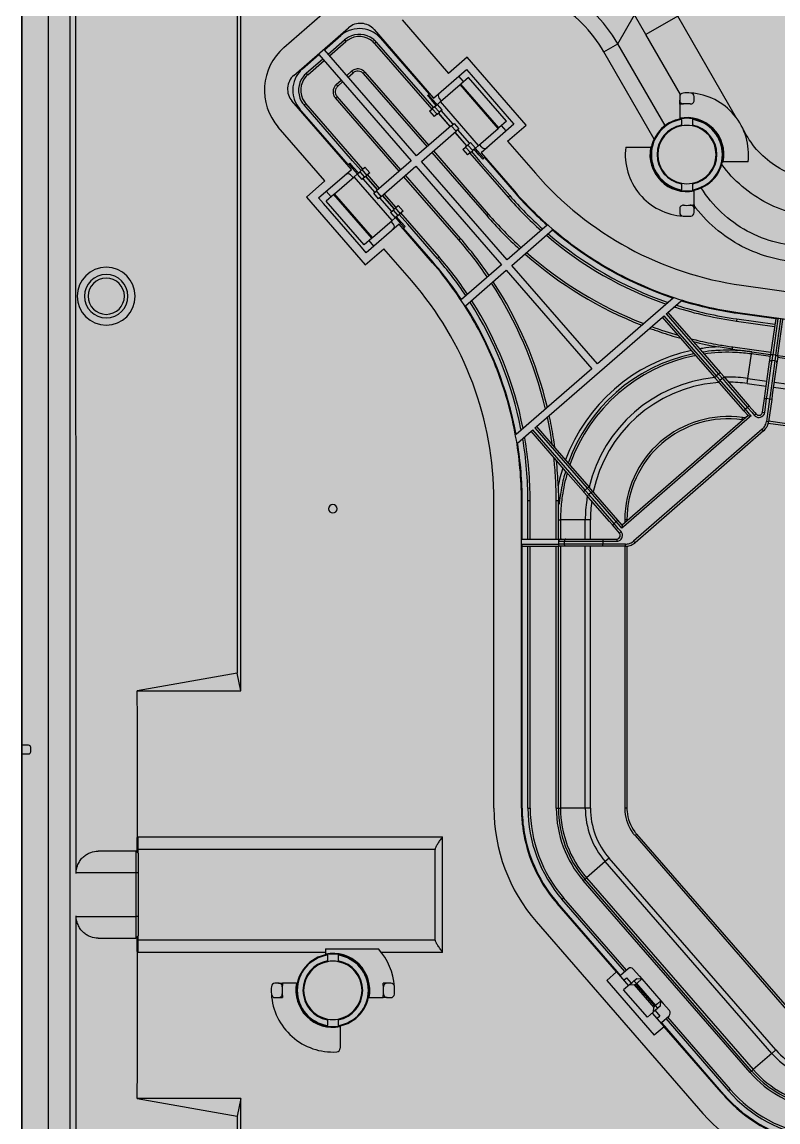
# Model space of a CAD drawing. Header units: millimetres. Extents: x -1070 to 42146, y 1440 to 12921.
# Drawn here: x 660.6 to 764.9, y 2845.2 to 2996.9 of the extents above; entities that cross this region are included whole.
import ezdxf

# ---------------------------------------------------------------- set-up
doc = ezdxf.new("R2010")
doc.units = ezdxf.units.MM
doc.layers.add('n', color=7, linetype='Continuous')

msp = doc.modelspace()

# ---------------------------------------------------------------- hatches: boundary and pattern name
at = {"lineweight": -3}
h = msp.add_hatch(color=256, dxfattribs=at)
h.dxf.hatch_style = 1
h.paths.add_polyline_path([(660.622, 3021.661), (660.622, 2771.641), (910.622, 2771.641), (910.622, 3021.661)])

# ---------------------------------------------------------------- linework, layer by layer
at = {"color": 1, "lineweight": -3}
msp.add_line((660.622, 3021.661), (660.622, 2771.661), dxfattribs=at)
msp.add_lwpolyline([(660.622, 3521.435), (1160.422, 3521.435), (1160.422, 2771.638), (660.622, 2771.641)], close=True, dxfattribs=at)
at = {"layer": 'n', "color": 7, "linetype": 'Continuous', "lineweight": -3, "true_color": 0xffffff}
for p, q in [((660.622, 2897.141), (660.622, 3020.291)), ((664.269, 2774.141), (664.269, 3020.041)), ((667.269, 2774.141), (667.269, 3020.041)), ((690.301, 3011.657), (690.302, 2907.084)), ((668.087, 2879.472), (668.022, 3004.265)), ((690.783, 2904.653), (690.783, 3002.164)), ((696.74, 2993.338), (702.022, 2997.93)), ((713.026, 2997.161), (719.456, 2989.765)), ((742.78, 2993.857), (745.085, 2997.849)), ((746.657, 2995.127), (745.085, 2997.85)), ((751.045, 2997.674), (746.659, 2995.125)), ((759.166, 2983.608), (751.047, 2997.671)), ((698.1, 2989.486), (705.648, 2996.047)), ((709.175, 2995.8), (717.375, 2986.366)), ((702.317, 2993.019), (704.581, 2994.987)), ((702.842, 2992.415), (705.106, 2994.383)), ((703.039, 2992.189), (705.303, 2994.157)), ((705.106, 2994.383), (705.303, 2994.157)), ((709.479, 2994.077), (709.253, 2993.881)), ((709.253, 2993.881), (717.126, 2984.824)), ((709.479, 2994.077), (716.171, 2986.379)), ((710.083, 2994.602), (716.775, 2986.904)), ((740.856, 2992.746), (742.78, 2993.857)), ((749.303, 2982.559), (742.78, 2993.857)), ((751.427, 2986.867), (746.658, 2995.128)), ((699.298, 2990.395), (701.562, 2992.363)), ((701.562, 2992.363), (714.29, 2977.721)), ((715.045, 2978.377), (702.317, 2993.019)), ((747.802, 2980.715), (740.856, 2992.746)), ((699.823, 2989.791), (702.087, 2991.759)), ((700.02, 2989.564), (702.284, 2991.533)), ((722.022, 2991.995), (719.456, 2989.765)), ((730.157, 2982.637), (722.022, 2991.995)), ((699.823, 2989.791), (700.02, 2989.564)), ((705.4, 2989.472), (706.08, 2990.062)), ((705.597, 2989.245), (706.277, 2989.836)), ((706.08, 2990.062), (706.277, 2989.836)), ((707.914, 2989.934), (707.687, 2989.737)), ((707.687, 2989.737), (716.478, 2979.624)), ((707.914, 2989.934), (716.705, 2979.821)), ((717.375, 2986.366), (721.904, 2990.302)), ((721.503, 2988.629), (720.847, 2989.384)), ((721.904, 2990.302), (722.56, 2989.548)), ((722.56, 2989.548), (727.808, 2983.51)), ((703.967, 2988.225), (704.646, 2988.816)), ((703.967, 2988.225), (704.163, 2987.999)), ((704.163, 2987.999), (704.843, 2988.589)), ((718.326, 2985.867), (721.032, 2988.219)), ((721.032, 2988.219), (721.118, 2988.295)), ((726.28, 2982.182), (721.032, 2988.219)), ((722.182, 2989.22), (721.118, 2988.295)), ((726.366, 2982.257), (721.118, 2988.295)), ((727.431, 2983.182), (722.182, 2989.22)), ((703.838, 2986.391), (704.065, 2986.588)), ((712.629, 2976.278), (703.838, 2986.391)), ((712.856, 2976.475), (704.065, 2986.588)), ((716.171, 2986.379), (717.352, 2985.021)), ((716.55, 2986.708), (716.68, 2986.821)), ((717.075, 2986.105), (716.55, 2986.708)), ((716.68, 2986.821), (716.775, 2986.904)), ((717.204, 2986.218), (716.68, 2986.821)), ((718.469, 2985.992), (718.141, 2986.369)), ((751.318, 2986.556), (751.318, 2986.055)), ((753.318, 2986.055), (753.318, 2986.556)), ((706.055, 2976.525), (697.854, 2985.959)), ((705.605, 2977.195), (698.913, 2984.893)), ((699.517, 2985.417), (699.744, 2985.614)), ((706.209, 2977.719), (699.517, 2985.417)), ((707.616, 2976.558), (699.744, 2985.614)), ((716.824, 2984.562), (717.201, 2984.89)), ((717.731, 2985.35), (717.075, 2986.105)), ((717.527, 2985.173), (717.201, 2984.89)), ((717.201, 2984.89), (717.857, 2984.135)), ((717.86, 2985.463), (717.204, 2986.218)), ((717.527, 2985.173), (717.888, 2985.486)), ((718.183, 2984.418), (717.527, 2985.173)), ((717.888, 2985.486), (717.901, 2985.498)), ((717.901, 2985.498), (718.326, 2985.867)), ((718.557, 2984.743), (717.901, 2985.498)), ((718.557, 2984.743), (718.183, 2984.418)), ((723.574, 2979.829), (718.326, 2985.867)), ((751.318, 2985.5), (751.318, 2986.055)), ((751.318, 2985.5), (751.318, 2983.573)), ((716.824, 2984.562), (717.48, 2983.807)), ((717.857, 2984.135), (717.48, 2983.807)), ((717.857, 2984.135), (718.183, 2984.418)), ((718.008, 2984.266), (719.648, 2982.379)), ((719.693, 2982.418), (718.053, 2984.305)), ((720.068, 2982.744), (718.427, 2984.631)), ((727.808, 2983.51), (728.464, 2982.755)), ((751.318, 2983.573), (751.318, 2983.47)), ((751.568, 2983.414), (751.568, 2983.515)), ((751.568, 2983.414), (751.568, 2982.628)), ((753.068, 2983.515), (753.068, 2983.414)), ((753.068, 2983.414), (753.068, 2982.628)), ((753.318, 2983.47), (753.318, 2983.573)), ((753.398, 2983.453), (753.326, 2983.577)), ((702.399, 2974.938), (695.97, 2982.334)), ((719.823, 2982.531), (715.045, 2978.377)), ((715.701, 2977.623), (720.479, 2981.776)), ((719.823, 2982.531), (720.197, 2982.857)), ((719.823, 2982.531), (720.479, 2981.776)), ((720.197, 2982.857), (720.853, 2982.102)), ((720.853, 2982.102), (720.479, 2981.776)), ((722.364, 2980.102), (720.724, 2981.989)), ((723.574, 2979.829), (726.28, 2982.182)), ((728.464, 2982.755), (723.936, 2978.819)), ((726.28, 2982.182), (726.366, 2982.257)), ((727.431, 2983.182), (726.366, 2982.257)), ((727.407, 2981.837), (726.751, 2982.592)), ((727.591, 2980.406), (730.157, 2982.637)), ((751.568, 2982.628), (751.568, 2982.527)), ((753.068, 2982.527), (753.068, 2982.628)), ((760.489, 2981.316), (760.103, 2981.984)), ((720.304, 2981.625), (721.944, 2979.738)), ((721.989, 2979.777), (720.349, 2981.664)), ((722.119, 2979.89), (722.494, 2980.215)), ((723.15, 2979.46), (722.494, 2980.215)), ((727.591, 2980.406), (731.422, 2975.999)), ((760.489, 2981.316), (760.384, 2981.254)), ((717.135, 2978.869), (724.705, 2970.16)), ((717.361, 2979.066), (724.931, 2970.357)), ((721.416, 2979.279), (721.794, 2979.607)), ((721.416, 2979.279), (722.072, 2978.524)), ((722.119, 2979.89), (721.794, 2979.607)), ((721.794, 2979.607), (722.45, 2978.852)), ((722.45, 2978.852), (722.072, 2978.524)), ((722.775, 2979.135), (722.119, 2979.89)), ((722.374, 2978.786), (727.648, 2972.719)), ((722.45, 2978.852), (722.775, 2979.135)), ((722.601, 2978.983), (723.781, 2977.625)), ((722.838, 2979.19), (722.775, 2979.135)), ((723.15, 2979.46), (722.838, 2979.19)), ((723.635, 2978.558), (722.979, 2979.312)), ((723.109, 2979.425), (723.765, 2978.67)), ((723.15, 2979.46), (723.574, 2979.829)), ((724.045, 2979.577), (723.717, 2979.954)), ((723.765, 2978.67), (724.29, 2978.067)), ((723.936, 2978.819), (728.554, 2973.506)), ((743.877, 2979.572), (747.317, 2979.572)), ((747.42, 2979.572), (747.317, 2979.572)), ((757.319, 2979.572), (757.216, 2979.572)), ((705.605, 2977.195), (705.701, 2977.277)), ((705.701, 2977.277), (705.83, 2977.39)), ((706.225, 2976.674), (705.701, 2977.277)), ((706.355, 2976.786), (705.83, 2977.39)), ((707.39, 2976.361), (706.209, 2977.719)), ((714.29, 2977.721), (709.512, 2973.568)), ((727.51, 2964.038), (715.701, 2977.623)), ((724.16, 2977.954), (723.635, 2978.558)), ((723.781, 2977.625), (727.875, 2972.916)), ((724.29, 2978.067), (724.16, 2977.954)), ((724.385, 2978.15), (724.29, 2978.067)), ((724.385, 2978.15), (728.478, 2973.441)), ((747.317, 2977.572), (747.42, 2977.572)), ((757.216, 2977.572), (757.319, 2977.572)), ((760.759, 2977.572), (757.319, 2977.572)), ((701.526, 2972.589), (706.055, 2976.525)), ((706.273, 2975.39), (705.945, 2975.767)), ((706.881, 2975.919), (706.225, 2976.674)), ((707.011, 2976.032), (706.355, 2976.786)), ((706.416, 2975.515), (706.841, 2975.884)), ((706.841, 2975.884), (707.152, 2976.155)), ((706.841, 2975.884), (707.497, 2975.129)), ((707.152, 2976.155), (707.215, 2976.209)), ((707.541, 2976.492), (707.215, 2976.209)), ((707.215, 2976.209), (707.871, 2975.454)), ((707.541, 2976.492), (707.918, 2976.82)), ((708.197, 2975.737), (707.541, 2976.492)), ((707.871, 2975.454), (708.197, 2975.737)), ((708.574, 2976.065), (707.918, 2976.82)), ((708.574, 2976.065), (708.197, 2975.737)), ((709.913, 2973.916), (708.272, 2975.803)), ((710.168, 2972.813), (714.946, 2976.967)), ((721.082, 2967.011), (713.512, 2975.72)), ((714.946, 2976.967), (726.755, 2963.382)), ((702.399, 2974.938), (699.833, 2972.707)), ((703.71, 2973.162), (706.416, 2975.515)), ((711.665, 2969.477), (706.416, 2975.515)), ((707.871, 2975.454), (707.497, 2975.129)), ((707.627, 2975.242), (709.267, 2973.355)), ((708.001, 2975.567), (709.641, 2973.68)), ((709.686, 2973.719), (708.046, 2975.606)), ((720.856, 2966.815), (713.286, 2975.523)), ((751.568, 2974.617), (751.568, 2974.516)), ((751.568, 2974.516), (751.568, 2973.73)), ((753.068, 2974.516), (753.068, 2974.617)), ((753.068, 2974.516), (753.068, 2973.73)), ((699.833, 2972.707), (707.969, 2963.349)), ((703.624, 2973.087), (702.56, 2972.162)), ((703.239, 2972.753), (702.583, 2973.507)), ((703.624, 2973.087), (703.71, 2973.162)), ((708.872, 2967.05), (703.624, 2973.087)), ((708.959, 2967.125), (703.71, 2973.162)), ((709.137, 2973.242), (709.512, 2973.568)), ((709.793, 2972.487), (709.137, 2973.242)), ((710.168, 2972.813), (709.512, 2973.568)), ((710.168, 2972.813), (709.793, 2972.487)), ((709.923, 2972.6), (711.563, 2970.713)), ((710.297, 2972.926), (711.938, 2971.039)), ((711.982, 2971.078), (710.342, 2972.965)), ((712.209, 2971.275), (710.569, 2973.161)), ((727.875, 2972.916), (727.648, 2972.719)), ((751.318, 2973.674), (751.318, 2973.571)), ((751.568, 2973.629), (751.568, 2973.73)), ((753.068, 2973.73), (753.068, 2973.629)), ((753.318, 2973.571), (753.318, 2973.674)), ((753.318, 2971.644), (753.318, 2973.571)), ((702.182, 2971.834), (701.526, 2972.589)), ((707.431, 2965.796), (702.182, 2971.834)), ((707.808, 2966.124), (702.56, 2972.162)), ((712.133, 2971.209), (711.808, 2970.926)), ((712.133, 2971.209), (712.511, 2971.537)), ((712.789, 2970.454), (712.133, 2971.209)), ((713.167, 2970.782), (712.511, 2971.537)), ((751.318, 2971.089), (751.318, 2970.588)), ((753.318, 2971.644), (753.318, 2971.089)), ((753.318, 2970.588), (753.318, 2971.089)), ((711.433, 2970.601), (711.808, 2970.926)), ((711.433, 2970.601), (712.089, 2969.846)), ((711.665, 2969.477), (712.089, 2969.846)), ((711.808, 2970.926), (712.464, 2970.171)), ((712.103, 2969.858), (712.089, 2969.846)), ((712.464, 2970.171), (712.103, 2969.858)), ((712.13, 2969.881), (712.786, 2969.127)), ((712.916, 2969.239), (712.26, 2969.994)), ((712.464, 2970.171), (712.789, 2970.454)), ((713.819, 2968.965), (712.638, 2970.323)), ((713.167, 2970.782), (712.789, 2970.454)), ((718.139, 2964.453), (712.865, 2970.52)), ((724.931, 2970.357), (724.705, 2970.16)), ((712.615, 2968.978), (708.087, 2965.042)), ((708.959, 2967.125), (711.665, 2969.477)), ((711.85, 2968.975), (711.522, 2969.352)), ((717.233, 2963.665), (712.615, 2968.978)), ((712.786, 2969.127), (713.311, 2968.523)), ((713.441, 2968.636), (712.916, 2969.239)), ((713.311, 2968.523), (713.216, 2968.44)), ((717.309, 2963.731), (713.216, 2968.44)), ((713.441, 2968.636), (713.311, 2968.523)), ((717.913, 2964.256), (713.819, 2968.965)), ((733.033, 2968.839), (727.51, 2964.038)), ((728.166, 2963.283), (733.795, 2968.177)), ((708.872, 2967.05), (707.808, 2966.124)), ((709.144, 2965.96), (708.487, 2966.715)), ((708.872, 2967.05), (708.959, 2967.125)), ((720.856, 2966.815), (721.082, 2967.011)), ((708.087, 2965.042), (707.431, 2965.796)), ((707.969, 2963.349), (710.535, 2965.579)), ((714.365, 2961.172), (710.535, 2965.579)), ((717.913, 2964.256), (718.139, 2964.453)), ((726.755, 2963.382), (721.232, 2958.581)), ((721.782, 2957.734), (727.411, 2962.627)), ((727.411, 2962.627), (739.22, 2949.042)), ((739.975, 2949.698), (728.166, 2963.283)), ((759.86, 2960.559), (801.866, 2954.655)), ((750.429, 2958.786), (739.975, 2949.698)), ((749.687, 2956.816), (751.542, 2958.429)), ((731.574, 2941.071), (748.933, 2956.16)), ((748.933, 2956.16), (749.159, 2956.357)), ((751.472, 2953.239), (748.933, 2956.16)), ((756.376, 2948.055), (749.159, 2956.357)), ((749.461, 2956.62), (749.687, 2956.816)), ((749.461, 2956.62), (756.678, 2948.318)), ((749.687, 2956.816), (753.188, 2952.79)), ((759.317, 2956.697), (764.562, 2955.96)), ((759.331, 2956.796), (801.337, 2950.892)), ((764.562, 2955.96), (763.866, 2951.008)), ((764.859, 2955.918), (764.163, 2950.967)), ((764.562, 2955.96), (764.859, 2955.918)), ((759.206, 2955.905), (759.164, 2955.608)), ((759.164, 2955.608), (764.409, 2954.87)), ((759.206, 2955.905), (764.45, 2955.168)), ((764.559, 2950.911), (765.255, 2955.862)), ((764.856, 2950.869), (765.552, 2955.821)), ((753.307, 2951.128), (751.472, 2953.239)), ((753.188, 2952.79), (754.454, 2951.333)), ((758.621, 2951.746), (756.624, 2952.064)), ((758.621, 2951.746), (758.663, 2952.043)), ((758.621, 2951.746), (761.254, 2951.375)), ((758.663, 2952.043), (763.908, 2951.306)), ((761.254, 2951.375), (761.214, 2951.085)), ((761.254, 2951.375), (763.866, 2951.008)), ((756.149, 2947.859), (753.307, 2951.128)), ((754.454, 2951.333), (756.904, 2948.515)), ((760.739, 2947.704), (761.214, 2951.085)), ((763.825, 2950.718), (761.214, 2951.085)), ((763.016, 2944.961), (763.725, 2950.003)), ((763.725, 2950.003), (763.754, 2950.213)), ((763.754, 2950.213), (763.849, 2950.885)), ((763.866, 2951.008), (763.849, 2950.885)), ((763.949, 2949.441), (764.022, 2949.961)), ((764.022, 2949.961), (764.051, 2950.171)), ((764.051, 2950.171), (764.146, 2950.844)), ((764.447, 2950.116), (764.051, 2950.171)), ((764.715, 2949.864), (764.094, 2945.449)), ((764.146, 2950.844), (764.163, 2950.967)), ((764.559, 2950.911), (764.163, 2950.967)), ((764.418, 2949.905), (764.345, 2949.385)), ((764.447, 2950.116), (764.418, 2949.905)), ((764.542, 2950.788), (764.447, 2950.116)), ((764.559, 2950.911), (764.542, 2950.788)), ((764.744, 2950.074), (764.715, 2949.864)), ((764.839, 2950.746), (764.744, 2950.074)), ((800.587, 2945.552), (764.815, 2950.579)), ((764.839, 2950.746), (764.856, 2950.869)), ((764.856, 2950.869), (800.628, 2945.842)), ((739.22, 2949.042), (728.766, 2939.955)), ((756.904, 2948.515), (756.986, 2948.421)), ((756.986, 2948.421), (757.431, 2947.908)), ((763.381, 2945.405), (763.949, 2949.441)), ((764.345, 2949.385), (763.778, 2945.35)), ((756.231, 2947.765), (756.149, 2947.859)), ((756.676, 2947.252), (756.231, 2947.765)), ((756.678, 2948.318), (756.376, 2948.055)), ((756.457, 2947.962), (756.376, 2948.055)), ((756.903, 2947.449), (756.457, 2947.962)), ((756.815, 2947.092), (756.676, 2947.252)), ((756.678, 2948.318), (756.759, 2948.224)), ((756.759, 2948.224), (757.205, 2947.712)), ((759.74, 2943.727), (756.815, 2947.092)), ((757.205, 2947.712), (756.903, 2947.449)), ((757.042, 2947.289), (756.903, 2947.449)), ((757.138, 2947.179), (757.042, 2947.289)), ((757.387, 2946.892), (757.138, 2947.179)), ((757.205, 2947.712), (757.344, 2947.551)), ((757.344, 2947.551), (757.44, 2947.441)), ((760.06, 2943.817), (757.387, 2946.892)), ((757.431, 2947.908), (757.57, 2947.748)), ((757.44, 2947.441), (757.689, 2947.155)), ((757.57, 2947.748), (760.91, 2943.906)), ((757.689, 2947.155), (760.362, 2944.079)), ((760.64, 2947.004), (760.739, 2947.704)), ((760.64, 2947.004), (763.252, 2946.637)), ((760.739, 2947.704), (763.35, 2947.337)), ((764.34, 2947.198), (800.112, 2942.171)), ((763.313, 2944.92), (763.381, 2945.405)), ((763.778, 2945.35), (763.709, 2944.864)), ((764.094, 2945.449), (764.006, 2944.822)), ((764.242, 2946.498), (800.013, 2941.471)), ((760.382, 2943.447), (760.06, 2943.817)), ((760.362, 2944.079), (760.684, 2943.709)), ((760.91, 2943.906), (760.684, 2943.709)), ((760.91, 2943.906), (761.693, 2943.005)), ((762.748, 2943.054), (763.016, 2944.961)), ((763.016, 2944.961), (763.313, 2944.92)), ((763.045, 2943.012), (763.313, 2944.92)), ((763.709, 2944.864), (763.272, 2941.75)), ((763.709, 2944.864), (763.313, 2944.92)), ((764.006, 2944.822), (763.569, 2941.708)), ((764.006, 2944.822), (763.709, 2944.864)), ((760.742, 2942.576), (743.383, 2927.486)), ((760.939, 2942.349), (743.58, 2927.26)), ((760.156, 2943.25), (759.74, 2943.727)), ((759.939, 2942.017), (759.98, 2942.31)), ((759.98, 2942.31), (759.981, 2942.314)), ((760.169, 2942.288), (759.981, 2942.314)), ((760.156, 2943.25), (760.382, 2943.447)), ((760.742, 2942.576), (760.156, 2943.25)), ((760.236, 2942.279), (760.169, 2942.288)), ((760.377, 2942.259), (760.236, 2942.279)), ((760.684, 2943.709), (760.382, 2943.447)), ((760.968, 2942.772), (760.382, 2943.447)), ((760.684, 2943.709), (761.27, 2943.035)), ((760.742, 2942.576), (761.165, 2942.546)), ((761.165, 2942.546), (760.939, 2942.349)), ((761.165, 2942.546), (760.968, 2942.772)), ((761.27, 2943.035), (761.649, 2942.599)), ((761.876, 2942.796), (761.649, 2942.599)), ((761.693, 2943.005), (761.876, 2942.796)), ((762.748, 2943.054), (763.045, 2943.012)), ((731.348, 2940.874), (731.574, 2941.071)), ((731.348, 2940.874), (738.565, 2932.572)), ((731.574, 2941.071), (734.114, 2938.15)), ((760.077, 2941.998), (759.939, 2942.017)), ((763.569, 2941.708), (763.272, 2941.75)), ((799.312, 2936.484), (763.531, 2941.513)), ((799.354, 2936.781), (763.583, 2941.808)), ((728.965, 2938.802), (730.82, 2940.415)), ((730.82, 2940.415), (731.046, 2940.612)), ((734.32, 2936.388), (730.82, 2940.415)), ((738.263, 2932.31), (731.046, 2940.612)), ((762.703, 2940.703), (744.964, 2925.283)), ((762.9, 2940.477), (745.161, 2925.057)), ((762.9, 2940.477), (762.703, 2940.703)), ((734.114, 2938.15), (735.949, 2936.039)), ((735.586, 2934.932), (734.32, 2936.388)), ((738.036, 2932.113), (735.586, 2934.932)), ((735.949, 2936.039), (738.791, 2932.769)), ((734.561, 2932.884), (734.598, 2930.863)), ((738.118, 2932.019), (738.036, 2932.113)), ((738.563, 2931.507), (738.118, 2932.019)), ((738.565, 2932.572), (738.263, 2932.31)), ((738.344, 2932.216), (738.263, 2932.31)), ((738.79, 2931.704), (738.344, 2932.216)), ((738.646, 2932.479), (738.565, 2932.572)), ((739.092, 2931.966), (738.646, 2932.479)), ((739.092, 2931.966), (738.79, 2931.704)), ((738.929, 2931.544), (738.79, 2931.704)), ((738.791, 2932.769), (738.873, 2932.675)), ((739.318, 2932.163), (738.873, 2932.675)), ((739.231, 2931.806), (739.092, 2931.966)), ((739.327, 2931.696), (739.231, 2931.806)), ((739.457, 2932.003), (739.318, 2932.163)), ((739.575, 2931.409), (739.327, 2931.696)), ((742.797, 2928.161), (739.457, 2932.003)), ((725.698, 2888.443), (725.698, 2930.863)), ((729.498, 2888.443), (729.498, 2930.863)), ((729.598, 2925.566), (729.598, 2930.863)), ((730.398, 2925.566), (730.398, 2930.863)), ((730.398, 2930.863), (730.698, 2930.863)), ((730.698, 2925.566), (730.698, 2930.863)), ((734.298, 2930.863), (734.598, 2930.863)), ((734.298, 2925.566), (734.298, 2930.863)), ((734.598, 2928.203), (734.598, 2930.863)), ((738.702, 2931.347), (738.563, 2931.507)), ((741.627, 2927.982), (738.702, 2931.347)), ((739.025, 2931.433), (738.929, 2931.544)), ((739.274, 2931.147), (739.025, 2931.433)), ((741.947, 2928.071), (739.274, 2931.147)), ((742.249, 2928.334), (739.575, 2931.409)), ((734.598, 2925.566), (734.598, 2928.203)), ((734.598, 2928.203), (734.891, 2928.203)), ((738.305, 2928.203), (734.891, 2928.203)), ((734.891, 2928.203), (734.891, 2925.566)), ((739.012, 2928.203), (738.305, 2928.203)), ((738.305, 2925.566), (738.305, 2928.203)), ((739.012, 2925.566), (739.012, 2928.203)), ((742.043, 2927.504), (741.627, 2927.982)), ((742.269, 2927.701), (741.947, 2928.071)), ((742.043, 2927.504), (742.269, 2927.701)), ((742.826, 2926.604), (742.043, 2927.504)), ((742.571, 2927.964), (742.249, 2928.334)), ((742.571, 2927.964), (742.269, 2927.701)), ((742.855, 2927.027), (742.269, 2927.701)), ((742.571, 2927.964), (742.797, 2928.161)), ((743.157, 2927.289), (742.571, 2927.964)), ((743.383, 2927.486), (742.797, 2928.161)), ((743.354, 2927.063), (743.157, 2927.289)), ((743.383, 2927.486), (743.354, 2927.063)), ((743.58, 2927.26), (743.354, 2927.063)), ((743.748, 2928.203), (743.748, 2928.013)), ((743.752, 2928.203), (743.748, 2928.203)), ((743.748, 2928.013), (743.748, 2927.945)), ((743.748, 2927.945), (743.748, 2927.803)), ((743.818, 2928.203), (743.752, 2928.203)), ((744.048, 2928.203), (743.818, 2928.203)), ((744.048, 2928.203), (744.048, 2928.064)), ((743.008, 2926.394), (742.826, 2926.604)), ((743.234, 2926.591), (742.855, 2927.027)), ((743.008, 2926.394), (743.234, 2926.591)), ((729.598, 2925.566), (730.398, 2925.566)), ((729.598, 2924.566), (729.598, 2924.866)), ((729.598, 2924.866), (734.598, 2924.866)), ((729.598, 2888.443), (729.598, 2924.566)), ((729.598, 2924.566), (734.598, 2924.566)), ((730.398, 2925.566), (734.598, 2925.566)), ((730.398, 2888.443), (730.398, 2924.566)), ((730.698, 2888.443), (730.698, 2924.566)), ((734.298, 2888.443), (734.298, 2924.566)), ((734.598, 2925.566), (735.022, 2925.566)), ((734.598, 2925.266), (735.022, 2925.266)), ((734.598, 2925.266), (734.598, 2924.866)), ((734.722, 2924.866), (734.598, 2924.866)), ((734.598, 2888.443), (734.598, 2924.566)), ((734.598, 2924.566), (734.722, 2924.566)), ((735.401, 2924.866), (734.722, 2924.866)), ((735.401, 2924.566), (734.722, 2924.566)), ((734.891, 2924.566), (734.891, 2888.443)), ((735.022, 2925.566), (735.401, 2925.566)), ((735.022, 2925.266), (735.401, 2925.266)), ((735.401, 2925.566), (735.613, 2925.566)), ((735.401, 2925.266), (735.401, 2924.866)), ((735.401, 2925.266), (735.759, 2925.266)), ((735.613, 2924.866), (735.401, 2924.866)), ((735.613, 2924.566), (735.401, 2924.566)), ((735.613, 2925.566), (740.072, 2925.566)), ((736.139, 2924.866), (735.613, 2924.866)), ((740.072, 2924.566), (735.613, 2924.566)), ((735.759, 2925.266), (736.139, 2925.266)), ((736.139, 2925.266), (740.214, 2925.266)), ((740.214, 2924.866), (736.139, 2924.866)), ((738.305, 2888.443), (738.305, 2924.566)), ((739.012, 2888.443), (739.012, 2924.566)), ((740.072, 2925.566), (740.704, 2925.566)), ((740.704, 2924.566), (740.072, 2924.566)), ((740.214, 2925.266), (740.704, 2925.266)), ((740.704, 2924.866), (740.214, 2924.866)), ((740.704, 2925.566), (742.63, 2925.566)), ((740.704, 2925.566), (740.704, 2925.266)), ((740.704, 2925.266), (742.63, 2925.266)), ((740.704, 2925.266), (740.704, 2924.866)), ((743.849, 2924.866), (740.704, 2924.866)), ((740.704, 2924.566), (740.704, 2924.866)), ((743.849, 2924.566), (740.704, 2924.566)), ((742.63, 2925.566), (742.63, 2925.266)), ((743.748, 2924.566), (743.748, 2888.443)), ((743.849, 2924.566), (743.849, 2924.866)), ((744.048, 2924.576), (744.048, 2888.443)), ((745.161, 2925.057), (744.964, 2925.283)), ((690.302, 2907.084), (676.518, 2904.653)), ((690.783, 2904.653), (690.302, 2907.084)), ((676.518, 2904.653), (690.783, 2904.653)), ((661.522, 2897.141), (660.622, 2897.141)), ((660.622, 2897.141), (660.622, 2895.941)), ((661.822, 2896.241), (661.822, 2896.841)), ((660.622, 2895.941), (661.522, 2895.941)), ((660.622, 2772.841), (660.622, 2895.941)), ((730.398, 2888.443), (730.698, 2888.443)), ((734.298, 2888.443), (734.598, 2888.443)), ((734.598, 2888.443), (734.891, 2888.443)), ((738.305, 2888.443), (734.891, 2888.443)), ((739.012, 2888.443), (738.305, 2888.443)), ((744.048, 2888.443), (743.748, 2888.443)), ((745.385, 2884.868), (745.158, 2884.671)), ((745.158, 2884.671), (768.15, 2858.222)), ((745.385, 2884.868), (768.376, 2858.419)), ((676.622, 2882.241), (676.622, 2884.508)), ((676.622, 2884.508), (718.622, 2884.508)), ((718.622, 2868.574), (718.622, 2884.508)), ((676.322, 2882.541), (671.118, 2882.541)), ((676.622, 2882.241), (676.322, 2882.541)), ((676.322, 2882.541), (676.322, 2879.541)), ((676.622, 2882.785), (717.622, 2882.785)), ((676.622, 2882.241), (676.622, 2879.541)), ((717.622, 2870.306), (717.622, 2882.776)), ((741.05, 2881.1), (738.474, 2878.86)), ((741.584, 2881.564), (741.05, 2881.1)), ((764.042, 2854.651), (741.05, 2881.1)), ((764.575, 2855.115), (741.584, 2881.564)), ((676.322, 2879.541), (668.077, 2879.541)), ((676.322, 2879.541), (676.322, 2873.541)), ((676.622, 2879.541), (676.322, 2879.541)), ((676.622, 2879.541), (676.622, 2873.541)), ((738.026, 2878.471), (738.253, 2878.668)), ((738.253, 2878.668), (738.474, 2878.86)), ((761.244, 2852.219), (738.253, 2878.668)), ((738.474, 2878.86), (761.465, 2852.411)), ((761.018, 2852.022), (738.026, 2878.471)), ((735.083, 2875.912), (735.309, 2876.109)), ((743.757, 2865.933), (735.083, 2875.912)), ((743.984, 2866.13), (735.309, 2876.109)), ((742.619, 2865.871), (734.404, 2875.322)), ((740.809, 2868.106), (734.479, 2875.388)), ((668.08, 2873.541), (676.322, 2873.541)), ((668.103, 2834.041), (668.09, 2873.595)), ((676.622, 2873.541), (676.322, 2873.541)), ((676.322, 2873.541), (676.322, 2870.541)), ((676.622, 2873.541), (676.622, 2870.841)), ((731.536, 2872.829), (754.527, 2846.38)), ((671.118, 2870.541), (676.322, 2870.541)), ((676.622, 2870.841), (676.322, 2870.541)), ((676.622, 2868.574), (676.622, 2870.841)), ((676.622, 2870.296), (717.622, 2870.296)), ((702.49, 2868.574), (676.622, 2868.574)), ((702.49, 2869.041), (709.793, 2869.041)), ((702.49, 2869.041), (702.49, 2868.339)), ((702.49, 2868.339), (702.49, 2868.236)), ((702.74, 2868.18), (702.74, 2868.281)), ((702.74, 2868.18), (702.74, 2867.394)), ((704.24, 2868.281), (704.24, 2868.18)), ((704.24, 2868.18), (704.24, 2867.394)), ((704.49, 2868.236), (704.49, 2868.339)), ((718.622, 2868.574), (710.186, 2868.574)), ((742.694, 2865.937), (740.809, 2868.106)), ((702.74, 2867.394), (702.74, 2867.292)), ((704.24, 2867.292), (704.24, 2867.394)), ((741.261, 2864.69), (742.619, 2865.871)), ((742.619, 2865.871), (744.259, 2863.984)), ((743.154, 2865.409), (742.694, 2865.937)), ((744.21, 2866.327), (743.154, 2865.409)), ((743.603, 2864.739), (743.98, 2865.067)), ((743.98, 2865.067), (744.637, 2864.312)), ((744.916, 2866.278), (745.769, 2865.297)), ((745.014, 2864.64), (745.391, 2864.969)), ((745.391, 2864.969), (746.097, 2864.919)), ((745.44, 2864.349), (746.097, 2864.919)), ((745.769, 2865.297), (746.097, 2864.919)), ((746.097, 2864.919), (748.721, 2861.9)), ((696.007, 2864.338), (695.506, 2864.338)), ((696.007, 2864.338), (696.562, 2864.338)), ((698.489, 2864.338), (696.562, 2864.338)), ((698.489, 2864.338), (698.592, 2864.338)), ((708.43, 2864.608), (708.326, 2864.608)), ((710.974, 2864.338), (710.419, 2864.338)), ((711.475, 2864.338), (710.974, 2864.338)), ((741.261, 2864.69), (747.821, 2857.143)), ((744.448, 2864.148), (743.58, 2863.394)), ((746.86, 2859.62), (743.58, 2863.394)), ((744.448, 2864.148), (744.759, 2864.419)), ((744.448, 2864.148), (745.029, 2864.108)), ((744.759, 2864.419), (744.919, 2864.558)), ((744.919, 2864.558), (745.014, 2864.64)), ((745.014, 2864.64), (745.342, 2864.263)), ((745.029, 2864.108), (747.769, 2860.956)), ((745.247, 2864.181), (745.342, 2864.263)), ((745.247, 2864.181), (747.871, 2861.162)), ((745.342, 2864.263), (745.44, 2864.349)), ((745.342, 2864.263), (747.966, 2861.244)), ((695.506, 2862.338), (696.007, 2862.338)), ((696.007, 2862.338), (696.562, 2862.338)), ((708.388, 2862.338), (708.491, 2862.338)), ((708.491, 2862.338), (710.419, 2862.338)), ((710.974, 2862.338), (710.419, 2862.338)), ((710.974, 2862.338), (711.475, 2862.338)), ((748.721, 2861.9), (748.255, 2861.495)), ((748.672, 2861.195), (748.721, 2861.9)), ((748.721, 2861.9), (749.049, 2861.523)), ((747.728, 2860.375), (746.86, 2859.62)), ((747.728, 2860.375), (747.769, 2860.956)), ((748.039, 2860.645), (747.728, 2860.375)), ((747.966, 2861.244), (747.871, 2861.162)), ((747.917, 2860.539), (748.573, 2859.784)), ((748.065, 2861.33), (747.966, 2861.244)), ((748.294, 2860.867), (747.966, 2861.244)), ((748.199, 2860.784), (748.039, 2860.645)), ((748.255, 2861.495), (748.065, 2861.33)), ((748.294, 2860.867), (748.199, 2860.784)), ((748.672, 2861.195), (748.294, 2860.867)), ((749.049, 2861.523), (749.902, 2860.542)), ((699.622, 2860.171), (699.622, 2860.015)), ((702.74, 2859.383), (702.74, 2859.281)), ((702.74, 2859.281), (702.74, 2858.495)), ((704.24, 2859.281), (704.24, 2859.383)), ((704.24, 2859.281), (704.24, 2858.495)), ((747.539, 2860.211), (749.18, 2858.324)), ((748.573, 2859.784), (748.196, 2859.456)), ((748.796, 2858.918), (749.852, 2859.836)), ((749.255, 2858.39), (748.796, 2858.918)), ((749.4, 2859.443), (758.074, 2849.464)), ((749.626, 2859.64), (758.301, 2849.661)), ((702.49, 2858.439), (702.49, 2858.337)), ((702.74, 2858.394), (702.74, 2858.495)), ((704.24, 2858.495), (704.24, 2858.394)), ((704.49, 2858.337), (704.49, 2858.439)), ((704.49, 2858.337), (704.49, 2855.353)), ((749.18, 2858.324), (747.821, 2857.143)), ((757.022, 2849.303), (749.18, 2858.324)), ((757.097, 2849.368), (749.255, 2858.39)), ((764.042, 2854.651), (761.465, 2852.411)), ((764.575, 2855.115), (764.042, 2854.651)), ((761.018, 2852.022), (761.244, 2852.219)), ((761.244, 2852.219), (761.465, 2852.411)), ((690.783, 2848.428), (676.518, 2848.428)), ((676.518, 2848.428), (690.302, 2845.998)), ((690.783, 2848.428), (690.302, 2845.998)), ((690.783, 2809.908), (690.783, 2848.428)), ((757.47, 2848.939), (757.097, 2849.368)), ((758.301, 2849.661), (758.074, 2849.464)), ((690.302, 2845.998), (690.301, 2809.703))]:
    msp.add_line(p, q, dxfattribs=at)
for centre, radius, start, end in [((707.14, 2992.044), 3.9, 111.01277, 131), ((707.288, 2994.16), 2.5, 108.50006, 131), ((707.14, 2992.044), 3.9, 105.98723, 111.01277), ((707.14, 2992.044), 3.9, 60.98723, 105.98723), ((707.288, 2994.16), 2.5, 86.00012, 108.50006), ((707.288, 2994.16), 2.5, 63.50007, 86.00012), ((707.288, 2994.16), 2.5, 41, 63.50007), ((707.14, 2992.044), 3.9, 41, 60.98723), ((707.14, 2992.044), 3.1, 124.89228, 131), ((707.14, 2992.044), 2.8, 124.95761, 131), ((707.14, 2992.044), 3.1, 118.91298, 124.89228), ((707.14, 2992.044), 2.8, 47.0428, 124.95761), ((707.14, 2992.044), 3.1, 53.08702, 118.91298), ((707.14, 2992.044), 3.1, 41, 53.08702), ((707.14, 2992.044), 2.8, 41, 47.0428), ((701.857, 2987.451), 7.8, 131, 221), ((699.741, 2987.599), 2.5, 131, 153.50007), ((701.857, 2987.451), 3.9, 150.98723, 195.98723), ((701.857, 2987.451), 3.9, 131, 150.98723), ((701.857, 2987.451), 3.1, 143.08702, 208.91298), ((701.857, 2987.451), 2.8, 137.0428, 214.95761), ((701.857, 2987.451), 3.1, 131, 143.08702), ((701.857, 2987.451), 2.8, 131, 137.0428), ((706.933, 2989.081), 1.3, 123.38953, 131), ((706.933, 2989.081), 1.3, 93.53964, 123.38953), ((706.933, 2989.081), 1, 123.29166, 131), ((706.933, 2989.081), 1, 108.5, 123.29166), ((706.933, 2989.081), 1, 63.5, 108.5), ((706.933, 2989.081), 1.3, 78.49811, 93.53964), ((706.933, 2989.081), 1.3, 41, 78.49811), ((706.933, 2989.081), 1, 41, 63.5), ((699.741, 2987.599), 2.5, 176.00012, 198.50006), ((699.741, 2987.599), 2.5, 153.50007, 176.00012), ((704.819, 2987.244), 1.3, 131, 168.49811), ((704.819, 2987.244), 1, 131, 153.5), ((699.741, 2987.599), 2.5, 198.50006, 221), ((701.857, 2987.451), 3.9, 195.98723, 201.01277), ((704.819, 2987.244), 1.3, 168.49811, 183.53964), ((704.819, 2987.244), 1.3, 183.53964, 198.68507), ((704.819, 2987.244), 1.3, 198.68507, 221), ((704.819, 2987.244), 1, 153.5, 198.5), ((704.819, 2987.244), 1, 198.5, 213.29166), ((704.819, 2987.244), 1, 213.29166, 221), ((751.818, 2986.556), 0.5, 93.58332, 180), ((752.318, 2978.572), 8.5, 86.41668, 93.58332), ((752.818, 2986.556), 0.5, 0, 86.41668), ((752.318, 2978.572), 8.5, 353.24367, 86.41668), ((701.857, 2987.451), 3.9, 201.01277, 221), ((701.857, 2987.451), 3.1, 208.91298, 214.89228), ((701.857, 2987.451), 3.1, 214.89228, 221), ((701.857, 2987.451), 2.8, 214.95761, 221), ((751.818, 2986.055), 0.5, 180, 273.82255), ((752.318, 2978.572), 7, 93.82255, 98.21321), ((752.318, 2978.572), 7, 86.17745, 93.82255), ((752.818, 2986.055), 0.5, 266.17745, 0), ((752.318, 2978.572), 5, 98.62693, 180), ((752.318, 2978.572), 4.9, 98.80437, 261.19563), ((752.318, 2978.572), 5.1, 348.69227, 101.30773), ((752.318, 2978.572), 5, 81.37307, 98.62693), ((752.318, 2978.572), 5, 0, 81.37307), ((752.318, 2978.572), 4.9, 278.80437, 81.19563), ((752.318, 2978.572), 4.125, 100.47568, 259.52432), ((752.318, 2978.572), 4.025, 100.739, 180), ((752.318, 2978.572), 4.025, 79.261, 100.739), ((752.318, 2978.572), 4.125, 280.47568, 79.52432), ((752.318, 2978.572), 4.025, 0, 79.261), ((752.318, 2978.572), 8.5, 173.24367, 266.41668), ((752.318, 2978.572), 5.1, 168.69227, 281.30773), ((752.318, 2978.572), 5, 180, 261.37307), ((752.318, 2978.572), 4.025, 180, 259.261), ((752.318, 2978.572), 4.025, 280.739, 0), ((752.318, 2978.572), 5, 278.62693, 0), ((766.289, 3006.309), 46.2, 221, 262), ((752.318, 2978.572), 4.025, 259.261, 280.739), ((766.289, 3006.309), 51.2, 221, 228.24935), ((766.289, 3006.309), 50.9, 221, 228.25263), ((766.289, 3006.309), 50.1, 221, 228.4094), ((766.289, 3006.309), 50, 221, 231.25), ((752.318, 2978.572), 5, 261.37307, 278.62693), ((751.818, 2971.089), 0.5, 86.17745, 180), ((752.318, 2978.572), 7, 266.17745, 273.82255), ((752.318, 2978.572), 7, 273.82255, 278.21321), ((752.818, 2971.089), 0.5, 0, 93.82255), ((769.064, 2983.448), 19.777, 217.23614, 218.11343), ((766.289, 3006.309), 55.1, 221, 227.73377), ((766.289, 3006.309), 54.8, 221, 227.73663), ((751.818, 2970.588), 0.5, 180, 266.41668), ((752.318, 2978.572), 8.5, 266.41668, 273.58332), ((752.818, 2970.588), 0.5, 273.58332, 0), ((766.289, 3006.309), 50.1, 229.56425, 251.544), ((679.498, 2930.863), 54.8, 34.26337, 41), ((679.498, 2930.863), 55.1, 34.26623, 41), ((766.289, 3006.309), 51.2, 229.37892, 229.43559), ((766.289, 3006.309), 51.2, 229.43559, 250.82031), ((766.289, 3006.309), 50.9, 229.42866, 250.82594), ((766.289, 3006.309), 50, 231.25, 241.5), ((766.289, 3006.309), 54.8, 228.8249, 248.52658), ((679.498, 2930.863), 50, 30.75, 41), ((679.498, 2930.863), 50.1, 33.5906, 41), ((679.498, 2930.863), 50.9, 33.74737, 41), ((679.498, 2930.863), 51.2, 33.75065, 41), ((766.289, 3006.309), 55.1, 228.78204, 228.8308), ((766.289, 3006.309), 55.1, 228.8308, 248.52165), ((672.24, 2959.041), 4, 0, 180), ((672.24, 2959.041), 3, 0, 180), ((766.289, 3006.309), 50, 241.5, 251.75), ((672.24, 2959.041), 2.5, 0, 180), ((679.498, 2930.863), 46.2, 0, 41), ((679.498, 2930.863), 54.8, 13.47342, 33.1751), ((679.498, 2930.863), 55.1, 33.1692, 33.21796), ((679.498, 2930.863), 55.1, 13.47835, 33.1692), ((672.24, 2959.041), 4, 180, 0), ((672.24, 2959.041), 3, 180, 0), ((672.24, 2959.041), 2.5, 180, 0), ((679.498, 2930.863), 50.1, 10.456, 32.43575), ((679.498, 2930.863), 50.9, 32.41847, 32.57134), ((679.498, 2930.863), 50.9, 11.17406, 32.41847), ((679.498, 2930.863), 51.2, 32.56441, 32.62108), ((679.498, 2930.863), 51.2, 11.17969, 32.56441), ((766.289, 3006.309), 50.9, 250.82594, 251.01405), ((766.289, 3006.309), 51.2, 252.1187, 252.32655), ((766.289, 3006.309), 50, 251.75, 262), ((766.289, 3006.309), 51.2, 252.32655, 262), ((766.289, 3006.309), 50.9, 252.32278, 262), ((766.289, 3006.309), 50.1, 252.88121, 262), ((679.498, 2930.863), 50, 20.5, 30.75), ((766.289, 3006.309), 54.8, 248.52658, 248.6852), ((766.289, 3006.309), 55.1, 249.70059, 250.48477), ((766.289, 3006.309), 54.8, 249.87246, 253.92149), ((766.289, 3006.309), 55.1, 250.48477, 253.61737), ((766.289, 3006.309), 55.1, 253.61737, 254.40022), ((766.289, 3006.309), 54.8, 255.79813, 256.83059), ((766.289, 3006.309), 54.8, 256.83059, 259.8999), ((757.998, 2928.203), 23.9, 102.23805, 159.76195), ((766.289, 3006.309), 55.1, 256.2445, 259.89666), ((757.998, 2928.203), 23.9, 97.38554, 99.46545), ((757.998, 2928.203), 23.4, 94.61961, 98.71114), ((757.998, 2928.203), 23.9, 93.29632, 97.38554), ((757.998, 2928.203), 23.4, 92.65324, 94.61961), ((766.289, 3006.309), 54.8, 259.8999, 262), ((757.998, 2928.203), 23.4, 88.87679, 92.65324), ((757.998, 2928.203), 23.4, 87.07169, 88.87679), ((757.998, 2928.203), 23.4, 82, 87.07169), ((757.998, 2928.203), 23.4, 102.22155, 160.43613), ((757.998, 2928.203), 23.107, 101.54798, 160.45202), ((757.998, 2928.203), 23.4, 101.56387, 102.22155), ((757.998, 2928.203), 23.107, 101.15321, 101.54798), ((757.998, 2928.203), 23.107, 88.4782, 98.25105), ((757.998, 2928.203), 23.107, 87.41688, 88.4782), ((757.998, 2928.203), 23.107, 82, 87.41688), ((679.498, 2930.863), 50, 10.25, 20.5), ((757.998, 2928.203), 19.693, 95.26995, 166.73005), ((757.998, 2928.203), 18.986, 95.15237, 168.2804), ((757.998, 2928.203), 18.986, 93.7196, 95.15237), ((757.998, 2928.203), 19.693, 91.25012, 91.5988), ((757.998, 2928.203), 19.693, 89.99897, 91.25012), ((757.998, 2928.203), 19.693, 82, 89.99897), ((757.998, 2928.203), 18.986, 82, 89.82301), ((679.498, 2930.863), 54.8, 13.3148, 13.47342), ((679.498, 2930.863), 54.8, 8.07851, 12.12754), ((679.498, 2930.863), 55.1, 11.51548, 12.29941), ((757.998, 2928.203), 14.25, 82, 180), ((762.253, 2943.124), 0.8, 221, 228.46806), ((762.253, 2943.124), 0.8, 228.46806, 286.54587), ((762.253, 2943.124), 0.5, 221, 247.19995), ((762.253, 2943.124), 0.5, 247.19995, 273.40004), ((762.253, 2943.124), 0.5, 273.40004, 290.86669), ((762.253, 2943.124), 0.5, 290.86669, 352), ((762.253, 2943.124), 0.8, 286.54587, 301.15237), ((762.253, 2943.124), 0.8, 301.15237, 352), ((679.498, 2930.863), 55.1, 8.38288, 11.51548), ((757.998, 2928.203), 13.95, 82, 180), ((761.588, 2941.986), 1.7, 311, 329.18537), ((761.588, 2941.986), 2, 311, 329.22222), ((761.588, 2941.986), 1.7, 329.18537, 352), ((761.588, 2941.986), 2, 329.22222, 333.77777), ((761.588, 2941.986), 2, 333.77777, 347.44444), ((761.588, 2941.986), 2, 347.44444, 352), ((679.498, 2930.863), 50, 0, 10.25), ((679.498, 2930.863), 50, 0, 10.25), ((679.498, 2930.863), 50.9, 10.98595, 11.17406), ((679.498, 2930.863), 50.9, 0, 9.67722), ((679.498, 2930.863), 51.2, 9.67345, 9.8813), ((679.498, 2930.863), 51.2, 0, 9.67345), ((679.498, 2930.863), 50.1, 0, 9.11879), ((679.498, 2930.863), 55.1, 7.59978, 8.38288), ((679.498, 2930.863), 54.8, 5.1694, 6.20187), ((679.498, 2930.863), 55.1, 2.09407, 5.7555), ((679.498, 2930.863), 54.8, 2.07051, 5.1694), ((757.998, 2928.203), 23.9, 162.53455, 168.72412), ((757.998, 2928.203), 23.4, 163.28886, 168.73109), ((757.998, 2928.203), 23.107, 160.45202, 160.84679), ((757.998, 2928.203), 23.107, 163.74895, 171.87463), ((679.498, 2930.863), 54.8, 0, 2.07051), ((757.998, 2928.203), 23.4, 169.15609, 171.97838), ((757.998, 2928.203), 23.4, 168.73109, 169.15609), ((703.49, 2929.744), 0.584, 0, 180), ((757.998, 2928.203), 23.4, 173.61134, 174.72647), ((757.998, 2928.203), 23.4, 173.52647, 173.61134), ((757.998, 2928.203), 23.4, 171.97838, 173.52647), ((757.998, 2928.203), 23.107, 174.58312, 180), ((757.998, 2928.203), 23.107, 171.87463, 174.58312), ((757.998, 2928.203), 19.693, 172.00105, 180), ((757.998, 2928.203), 19.693, 170.74988, 172.00105), ((757.998, 2928.203), 19.693, 170.4012, 170.74988), ((757.998, 2928.203), 18.986, 172.17699, 180), ((703.49, 2929.744), 0.584, 180, 0), ((742.63, 2926.066), 0.5, 270, 304.93333), ((742.63, 2926.066), 0.5, 304.93333, 339.86672), ((742.63, 2926.066), 0.5, 348.60004, 41), ((742.63, 2926.066), 0.5, 339.86672, 348.60004), ((742.63, 2926.066), 0.8, 342.79644, 41), ((742.63, 2926.066), 0.8, 320.93979, 342.79644), ((742.63, 2926.066), 0.8, 270, 291.83201), ((742.63, 2926.066), 0.8, 291.83201, 320.93979), ((743.849, 2926.566), 1.7, 270, 288.1828), ((743.849, 2926.566), 2, 270, 288.22222), ((743.849, 2926.566), 1.7, 288.1828, 297.4242), ((743.849, 2926.566), 2, 288.22222, 297.33333), ((743.849, 2926.566), 1.7, 297.4242, 306.45468), ((743.849, 2926.566), 2, 297.33333, 311), ((743.849, 2926.566), 1.7, 306.45468, 311), ((-907.295, 2893.499), 1583.852, 359.59649, 0.40351), ((661.522, 2896.841), 0.3, 0, 90), ((661.522, 2896.241), 0.3, 270, 0), ((749.498, 2888.443), 23.8, 180, 221), ((749.498, 2888.443), 20, 180, 181.5758), ((749.498, 2888.443), 20, 181.5758, 182.11804), ((749.498, 2888.443), 20, 182.11804, 183.15545), ((749.498, 2888.443), 19.9, 180, 189.80061), ((749.498, 2888.443), 19.1, 180, 221), ((749.498, 2888.443), 18.8, 180, 221), ((749.498, 2888.443), 15.2, 180, 221), ((749.498, 2888.443), 14.9, 180, 221), ((749.498, 2888.443), 14.607, 180, 221), ((749.498, 2888.443), 11.193, 180, 221), ((749.498, 2888.443), 10.486, 180, 221), ((749.498, 2888.443), 5.75, 180, 184.60306), ((749.498, 2888.443), 5.75, 184.60306, 216.39694), ((749.498, 2888.443), 5.45, 180, 184.58705), ((749.498, 2888.443), 5.45, 184.58705, 216.41209), ((749.498, 2888.443), 20, 183.15545, 183.78266), ((749.498, 2888.443), 20, 183.78266, 184.73421), ((749.498, 2888.443), 20, 184.73421, 185.40448), ((749.498, 2888.443), 20, 185.40448, 186.31137), ((749.498, 2888.443), 20, 186.31137, 187.00757), ((749.498, 2888.443), 20, 187.00757, 187.89219), ((749.498, 2888.443), 20, 187.89219, 188.59517), ((749.498, 2888.443), 20, 188.59517, 189.4742), ((749.498, 2888.443), 20, 189.4742, 190.2296), ((749.498, 2888.443), 20, 190.2296, 219.45698), ((749.498, 2888.443), 19.9, 189.80061, 190.25), ((749.498, 2888.443), 19.9, 190.25, 221), ((749.498, 2888.443), 5.75, 216.39694, 221), ((749.498, 2888.443), 5.45, 216.41209, 221), ((717.971, 2882.776), 0.349, 178.42746, 180.00225), ((749.498, 2888.443), 20, 219.45698, 221), ((-907.295, 2859.583), 1583.852, 359.59649, 0.40351), ((717.971, 2870.306), 0.349, 179.99775, 181.57254), ((703.49, 2863.338), 5, 98.62693, 180), ((703.49, 2863.338), 4.9, 98.80437, 261.19563), ((703.49, 2863.338), 5.1, 348.69227, 101.30773), ((703.49, 2863.338), 5, 81.37307, 98.62693), ((703.49, 2863.338), 5, 0, 81.37307), ((703.49, 2863.338), 4.9, 278.80437, 81.19563), ((703.49, 2863.338), 8.5, 3.58332, 42.14088), ((703.49, 2863.338), 4.125, 100.47568, 259.52432), ((703.49, 2863.338), 4.025, 100.739, 180), ((703.49, 2863.338), 4.025, 79.261, 100.739), ((703.49, 2863.338), 4.125, 280.47568, 79.52432), ((703.49, 2863.338), 4.025, 0, 79.261), ((744.538, 2865.95), 0.5, 41, 131), ((703.49, 2863.338), 8.5, 176.41668, 183.58332), ((695.506, 2863.838), 0.5, 90, 176.41668), ((696.007, 2863.838), 0.5, 356.17745, 90), ((703.49, 2863.338), 7, 176.17745, 183.82255), ((703.49, 2863.338), 7, 171.78679, 176.17745), ((703.49, 2863.338), 5.1, 168.69227, 281.30773), ((703.49, 2863.338), 7, 3.82255, 8.21321), ((710.974, 2863.838), 0.5, 90, 183.82255), ((703.49, 2863.338), 7, 356.17745, 3.82255), ((711.475, 2863.838), 0.5, 3.58332, 90), ((703.49, 2863.338), 8.5, 356.41668, 3.58332), ((703.49, 2863.338), 8.5, 183.58332, 273.58332), ((695.506, 2862.838), 0.5, 183.58332, 270), ((696.007, 2862.838), 0.5, 270, 3.82255), ((703.49, 2863.338), 7, 183.82255, 188.21321), ((703.49, 2863.338), 5, 180, 261.37307), ((703.49, 2863.338), 4.025, 180, 259.261), ((703.49, 2863.338), 4.025, 280.739, 0), ((703.49, 2863.338), 5, 278.62693, 0), ((703.49, 2863.338), 7, 351.78679, 356.17745), ((710.974, 2862.838), 0.5, 176.17745, 270), ((711.475, 2862.838), 0.5, 270, 356.41668), ((749.524, 2860.214), 0.5, 311, 41), ((703.49, 2863.338), 4.025, 259.261, 280.739), ((703.49, 2863.338), 5, 261.37307, 278.62693), ((703.99, 2855.353), 0.5, 273.58332, 0), ((772.489, 2861.995), 11.193, 221, 262), ((772.489, 2861.995), 10.486, 221, 262), ((772.489, 2861.995), 15.2, 221, 262), ((772.489, 2861.995), 14.9, 221, 255.16667), ((772.489, 2861.995), 14.607, 221, 262), ((772.489, 2861.995), 20, 219.36987, 223.79217), ((772.489, 2861.995), 19.9, 221, 262), ((772.489, 2861.995), 19.1, 221, 262), ((772.489, 2861.995), 18.8, 221, 262), ((772.489, 2861.995), 20, 223.79217, 260.40492), ((772.489, 2861.995), 23.8, 221, 262)]:
    msp.add_arc(centre, radius, start, end, dxfattribs=at)
for centre, major_axis, ratio, start_param, end_param in [((718.521, 2986.699), (0.38, 0.33), 0.9925462, 1.5707963, 3.1415927), ((724.425, 2979.907), (0.38, 0.33), 0.9925462, 3.1415927, 4.712389), ((705.565, 2975.437), (0.38, 0.33), 0.9925462, 0, 1.5707963), ((711.47, 2968.645), (0.38, 0.33), 0.9925462, -1.5707963, 0), ((735.022, 2925.266), (0.424, 0), 0.7071068, 1.5707963, 3.1415927), ((745.05, 2864.407), (0.226, 0.197), 1, -2.3561945, -1.5707963), ((748.068, 2860.935), (-0.197, 0.226), 1, 0, 0.7853982)]:
    msp.add_ellipse(centre, major_axis=major_axis, ratio=ratio, start_param=start_param, end_param=end_param, dxfattribs=at)
for points, knots in [([(742.78, 2993.857), (741.858, 2995.44), (739.597, 2998.383), (735.189, 3001.766), (730.055, 3003.892), (726.376, 3004.378), (724.544, 3004.386)], [0, 0, 0, 0, 0.2499984, 0.4999993, 0.7500006, 1, 1, 1, 1]), ([(740.856, 2992.746), (740.036, 2994.166), (738.021, 2996.809), (734.078, 2999.843), (729.48, 3001.74), (726.184, 3002.164), (724.544, 3002.164)], [0, 0, 0, 0, 0.2500027, 0.4999986, 0.7499963, 1, 1, 1, 1]), ([(771.452, 2974.981), (770.349, 2974.975), (768.132, 2975.26), (765.032, 2976.524), (762.389, 2978.578), (761.036, 2980.358), (760.489, 2981.316)], [0, 0, 0, 0, 0.2500096, 0.5000017, 0.749995, 1, 1, 1, 1]), ([(771.367, 2969.912), (769.988, 2969.926), (767.22, 2970.271), (763.308, 2971.735), (759.835, 2974.056), (757.938, 2976.102), (757.122, 2977.216)], [0, 0, 0, 0, 0.249925, 0.4999455, 0.7499666, 1, 1, 1, 1]), ([(769.061, 2965.917), (767.601, 2965.91), (764.664, 2966.257), (760.537, 2967.862), (756.949, 2970.457), (755.066, 2972.738), (754.281, 2973.971)], [0, 0, 0, 0, 0.2499585, 0.4999567, 0.7499091, 1, 1, 1, 1]), ([(769.061, 2963.695), (767.573, 2963.696), (764.585, 2964.026), (760.335, 2965.515), (756.531, 2967.926), (754.422, 2970.07), (753.504, 2971.241)], [0, 0, 0, 0, 0.2499922, 0.4999896, 0.7499715, 1, 1, 1, 1]), ([(763.725, 2950.003), (763.733, 2950.06), (763.839, 2950.173), (763.978, 2950.181), (764.051, 2950.171)], [0, 0, 0, 0, 0.4402134, 1, 1, 1, 1]), ([(764.163, 2950.967), (764.091, 2950.977), (763.985, 2950.985), (763.854, 2950.925), (763.849, 2950.885)], [0, 0, 0, 0, 0.646578, 1, 1, 1, 1]), ([(764.715, 2949.864), (764.723, 2949.921), (764.652, 2950.058), (764.52, 2950.105), (764.447, 2950.116)], [0, 0, 0, 0, 0.4402134, 1, 1, 1, 1]), ([(764.839, 2950.746), (764.844, 2950.786), (764.735, 2950.88), (764.632, 2950.901), (764.559, 2950.911)], [0, 0, 0, 0, 0.353422, 1, 1, 1, 1]), ([(756.986, 2948.421), (756.959, 2948.451), (756.817, 2948.43), (756.733, 2948.366), (756.678, 2948.318)], [0, 0, 0, 0, 0.353422, 1, 1, 1, 1]), ([(756.376, 2948.055), (756.32, 2948.007), (756.245, 2947.933), (756.205, 2947.795), (756.231, 2947.765)], [0, 0, 0, 0, 0.646578, 1, 1, 1, 1]), ([(756.815, 2947.092), (756.777, 2947.136), (756.762, 2947.29), (756.847, 2947.401), (756.903, 2947.449)], [0, 0, 0, 0, 0.4402134, 1, 1, 1, 1]), ([(757.57, 2947.748), (757.532, 2947.792), (757.382, 2947.829), (757.26, 2947.76), (757.205, 2947.712)], [0, 0, 0, 0, 0.4402134, 1, 1, 1, 1]), ([(738.263, 2932.31), (738.207, 2932.262), (738.132, 2932.188), (738.092, 2932.05), (738.118, 2932.019)], [0, 0, 0, 0, 0.6466013, 1, 1, 1, 1]), ([(738.873, 2932.675), (738.846, 2932.706), (738.704, 2932.685), (738.62, 2932.62), (738.565, 2932.572)], [0, 0, 0, 0, 0.3533987, 1, 1, 1, 1]), ([(738.702, 2931.347), (738.664, 2931.391), (738.649, 2931.544), (738.734, 2931.655), (738.79, 2931.704)], [0, 0, 0, 0, 0.4402134, 1, 1, 1, 1]), ([(739.092, 2931.966), (739.147, 2932.014), (739.269, 2932.083), (739.419, 2932.047), (739.457, 2932.003)], [0, 0, 0, 0, 0.5597866, 1, 1, 1, 1]), ([(734.598, 2924.866), (734.598, 2924.793), (734.604, 2924.687), (734.682, 2924.566), (734.722, 2924.566)], [0, 0, 0, 0, 0.6466013, 1, 1, 1, 1]), ([(735.613, 2925.566), (735.555, 2925.566), (735.429, 2925.477), (735.401, 2925.34), (735.401, 2925.266)], [0, 0, 0, 0, 0.4402134, 1, 1, 1, 1]), ([(735.613, 2924.566), (735.555, 2924.566), (735.429, 2924.655), (735.401, 2924.792), (735.401, 2924.866)], [0, 0, 0, 0, 0.4402134, 1, 1, 1, 1]), ([(717.622, 2882.785), (717.623, 2882.841), (717.654, 2882.965), (717.77, 2883.23), (717.987, 2883.59), (718.291, 2884.041), (718.51, 2884.35), (718.622, 2884.508)], [0, 0, 0, 0, 0.0838013, 0.1868875, 0.4335889, 0.7106424, 1, 1, 1, 1]), ([(668.087, 2879.472), (668.087, 2879.711), (668.155, 2880.181), (668.387, 2880.827), (668.72, 2881.383), (669.138, 2881.82), (669.601, 2882.148), (670.247, 2882.449), (670.774, 2882.541), (671.118, 2882.541)], [0, 0, 0, 0, 0.1503599, 0.2948916, 0.4292239, 0.5542233, 0.6719283, 0.7842662, 1, 1, 1, 1]), ([(671.118, 2870.541), (670.775, 2870.541), (670.249, 2870.632), (669.605, 2870.931), (669.142, 2871.258), (668.725, 2871.692), (668.392, 2872.244), (668.159, 2872.888), (668.09, 2873.356), (668.09, 2873.595)], [0, 0, 0, 0, 0.215843, 0.3282137, 0.4459185, 0.5708868, 0.7051354, 0.8495991, 1, 1, 1, 1]), ([(718.622, 2868.574), (718.51, 2868.732), (718.291, 2869.041), (717.987, 2869.491), (717.77, 2869.851), (717.654, 2870.117), (717.623, 2870.24), (717.622, 2870.296)], [0, 0, 0, 0, 0.2893549, 0.5664068, 0.8131066, 0.9161927, 1, 1, 1, 1])]:
    msp.add_open_spline(points, degree=3, knots=knots, dxfattribs=at)

doc.saveas('drawing.dxf')
